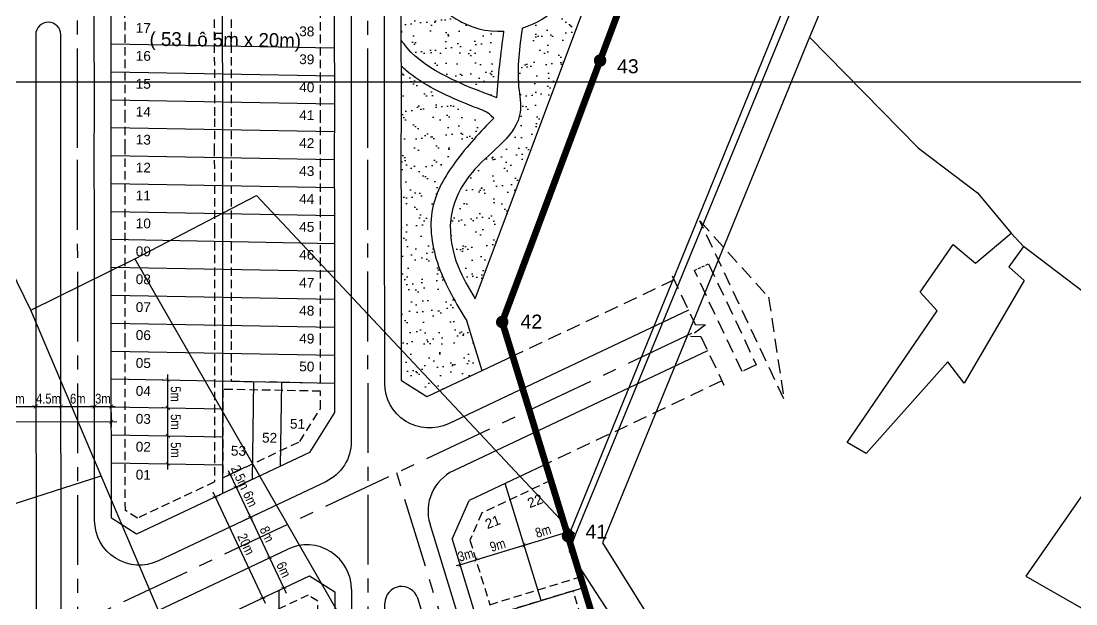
# Model space of a CAD drawing. Extents: x 597165 to 598689, y 1181586 to 1183364.
# Drawn here: x 598127.6 to 598316.6, y 1182460.9 to 1182565.2 of the extents above; entities that cross this region are included whole.
import ezdxf
from ezdxf.enums import TextEntityAlignment as Align

# ---------------------------------------------------------------- set-up
doc = ezdxf.new("R2010")
doc.units = 0
doc.header["$MEASUREMENT"] = 0
for name, pattern in [('CENTER', [2, 1.25, -0.25, 0.25, -0.25]), ('DASHED', [0.75, 0.5, -0.25]), ('LOGIOI', [4, 3, -1])]:
    doc.linetypes.add(name, pattern=pattern)
doc.layers.get('0').update_dxf_attribs({"linetype": 'CONTINUOUS'})
doc.layers.get('DEFPOINTS').update_dxf_attribs({"color": 8, "linetype": 'CONTINUOUS'})
for name, color, linetype in [('CGXD', 3, 'CONTINUOUS'), ('DIM-T', 7, 'CONTINUOUS'), ('DTEXT-TENLO', 4, 'CONTINUOUS'), ('GT-QLO50-L', 4, 'CONTINUOUS'), ('HA-CAY-XANH-KO', 3, 'CONTINUOUS'), ('MOCRANH', 7, 'CONTINUOUS'), ('NEN-HT', 8, 'CONTINUOUS'), ('NET-04', 4, 'CONTINUOUS'), ('NET-LE-CO', 3, 'CONTINUOUS'), ('NET-LENGOAI', 4, 'CONTINUOUS'), ('NET-LETRONG', 5, 'CONTINUOUS'), ('NET-PLO', 2, 'CONTINUOUS'), ('NET-TIM', 2, 'CENTER'), ('RANH_QUY_HOACH', 7, 'LOGIOI'), ('RANHGIAODAT', 150, 'LOGIOI'), ('TEXT-SOLO', 7, 'CONTINUOUS')]:
    doc.layers.add(name, color=color, linetype=linetype)
doc.styles.add('STYLE1', font='VHELVEI.TTF')
doc.styles.add('VHEL-C-R', font='VHELVCN.TTF')
doc.styles.add('VHELVEB', font='VHELVEB.TTF')
doc.styles.add('VTIMES-R', font='VAPTIMN.TTF')
doc.dimstyles.new('TL1000', dxfattribs={"dimscale": 0, "dimtxt": 2, "dimasz": 0.7, "dimexe": 1, "dimexo": 1, "dimgap": 0.5, "dimtad": 1, "dimdec": 1, "dimzin": 12, "dimtxsty": 'VHEL-C-R', "dimblk1": 'ARCHTICK', "dimblk2": 'ARCHTICK', "dimsah": 1, "dimcen": -0.09, "dimdle": 1, "dimclrd": 256, "dimclre": 256, "dimclrt": 256, "dimazin": 3, "dimtfac": 0.005, "dimtdec": 1, "dimtix": 1, "dimtmove": 0, "dimatfit": 3, "dimtolj": 1, "dimtzin": 0})
pattern_1 = [(37.26582263, (0, 0), (-0.11023521, 3.854130278), [0, -3.04, 0, -3.4, 0, -3.25]), (7.26582263, (0, 0), (3.562592942, 5.629778284), [0, -1.64, 0, -2.74, 0, -1.05]), (327.26582263, (-2.46, 0.01), (6.228277961, -0.014137947), [0, -1, 0, -3.6, 0, -4.7]), (317.26582263, (-2.46, 0.01), (6.019377384, 1.73076346), [0, -0.5, 0, -2.36, 0, -2.7])]

# ---------------------------------------------------------------- blocks, each defined once
blk = doc.blocks.new('_ARCHTICK')
at = {"color": 0, "linetype": 'BYBLOCK', "const_width": 0.15}
blk.add_lwpolyline([(-0.5, -0.5), (0.5, 0.5)], dxfattribs=at)
blk = doc.blocks.new('*D1507')
at = {"linetype": 'BYBLOCK'}
for p, q in [((598161.96, 1182480.92), (598171.36, 1182461.03)), ((598163.02, 1182480.31), (598163.29, 1182480.44)), ((598171.56, 1182462.23), (598171.83, 1182462.36))]:
    blk.add_line(p, q, dxfattribs=at)
at = {"layer": 'DEFPOINTS', "color": 0, "linetype": 'BYBLOCK'}
for p in [(598162.11, 1182479.89), (598170.66, 1182461.8), (598170.93, 1182461.93)]:
    blk.add_point(p, dxfattribs=at)
at = {"linetype": 'BYBLOCK', "xscale": 0.7, "yscale": 0.7, "zscale": 0.7}
for p, rotation in [((598162.39, 1182480.02), 115.2825172558526), ((598170.93, 1182461.93), 295.2825172558526)]:
    blk.add_blockref('_ARCHTICK', p, dxfattribs=dict(at, rotation=rotation))
at = {"linetype": 'BYBLOCK', "insert": (598167.92, 1182471.57), "char_height": 1.75, "attachment_point": 5, "rotation": 295.2825, "style": 'VHEL-C-R'}
blk.add_mtext('\\A1;20m', dxfattribs=at)
blk = doc.blocks.new('*D1468')
at = {"linetype": 'BYBLOCK'}
for p, q in [((598206.26, 1182467.87), (598209.13, 1182468.75)), ((598209.13, 1182468.75), (598209.8, 1182468.95)), ((598206.26, 1182467.87), (598205.59, 1182467.66))]:
    blk.add_line(p, q, dxfattribs=at)
at = {"layer": 'DEFPOINTS', "color": 0, "linetype": 'BYBLOCK'}
for p in [(598209.13, 1182468.75), (598209.13, 1182468.75), (598206.26, 1182467.87)]:
    blk.add_point(p, dxfattribs=at)
at = {"linetype": 'BYBLOCK', "xscale": 0.7, "yscale": 0.7, "zscale": 0.7}
for p, rotation in [((598206.26, 1182467.87), 17.07783960760117), ((598209.13, 1182468.75), 197.0778396076012)]:
    blk.add_blockref('_ARCHTICK', p, dxfattribs=dict(at, rotation=rotation))
at = {"linetype": 'BYBLOCK', "insert": (598207.28, 1182469.64), "char_height": 1.75, "attachment_point": 5, "rotation": 17.0778, "style": 'VHEL-C-R'}
blk.add_mtext('\\A1;3m', dxfattribs=at)
blk = doc.blocks.new('*D1467')
at = {"linetype": 'BYBLOCK'}
for p, q in [((598208.17, 1182468.46), (598218.69, 1182471.69)), ((598218.03, 1182470.44), (598218.03, 1182470.44))]:
    blk.add_line(p, q, dxfattribs=at)
at = {"layer": 'DEFPOINTS', "color": 0, "linetype": 'BYBLOCK'}
for p in [(598217.74, 1182471.4), (598217.74, 1182471.39), (598209.13, 1182468.75)]:
    blk.add_point(p, dxfattribs=at)
at = {"linetype": 'BYBLOCK', "xscale": 0.7, "yscale": 0.7, "zscale": 0.7}
for p, rotation in [((598217.74, 1182471.39), 17.07783960760114), ((598209.13, 1182468.75), 197.0778396076011)]:
    blk.add_blockref('_ARCHTICK', p, dxfattribs=dict(at, rotation=rotation))
at = {"linetype": 'BYBLOCK', "insert": (598213.02, 1182471.4), "char_height": 1.75, "attachment_point": 5, "rotation": 17.0778, "style": 'VHEL-C-R'}
blk.add_mtext('\\A1;9m', dxfattribs=at)
blk = doc.blocks.new('*D1466')
at = {"linetype": 'BYBLOCK'}
for p, q in [((598216.78, 1182471.1), (598226.34, 1182474.04)), ((598225.09, 1182474.69), (598225.09, 1182474.7)), ((598218.03, 1182470.44), (598218.03, 1182470.44))]:
    blk.add_line(p, q, dxfattribs=at)
at = {"layer": 'DEFPOINTS', "color": 0, "linetype": 'BYBLOCK'}
for p in [(598225.38, 1182473.74), (598225.38, 1182473.74), (598217.74, 1182471.4)]:
    blk.add_point(p, dxfattribs=at)
at = {"linetype": 'BYBLOCK', "xscale": 0.7, "yscale": 0.7, "zscale": 0.7}
for p, rotation in [((598225.38, 1182473.74), 17.07783960760114), ((598217.74, 1182471.39), 197.0778396076011)]:
    blk.add_blockref('_ARCHTICK', p, dxfattribs=dict(at, rotation=rotation))
at = {"linetype": 'BYBLOCK', "insert": (598221.15, 1182473.9), "char_height": 1.75, "attachment_point": 5, "rotation": 17.0778, "style": 'VHEL-C-R'}
blk.add_mtext('\\A1;8m', dxfattribs=at)
blk = doc.blocks.new('*D1340')
at = {"linetype": 'BYBLOCK'}
blk.add_line((598120.78, 1182496.21), (598131.28, 1182496.22), dxfattribs=at)
at = {"layer": 'DEFPOINTS', "color": 0, "linetype": 'BYBLOCK'}
for p in [(598121.78, 1182496.21), (598130.28, 1182496.22), (598130.28, 1182496.22)]:
    blk.add_point(p, dxfattribs=at)
at = {"linetype": 'BYBLOCK', "xscale": 0.7, "yscale": 0.7, "zscale": 0.7}
for p, rotation in [((598121.78, 1182496.21), 180.0555296957083), ((598130.28, 1182496.22), 0.05552969570832438)]:
    blk.add_blockref('_ARCHTICK', p, dxfattribs=dict(at, rotation=rotation))
at = {"linetype": 'BYBLOCK', "insert": (598126.03, 1182497.61), "char_height": 1.75, "attachment_point": 5, "rotation": 0.0555, "style": 'VHEL-C-R'}
blk.add_mtext('\\A1;8.5m', dxfattribs=at)
blk = doc.blocks.new('*D1339')
at = {"linetype": 'BYBLOCK'}
for p, q in [((598130.28, 1182496.22), (598129.58, 1182496.22)), ((598130.28, 1182496.22), (598134.78, 1182496.22)), ((598134.78, 1182496.22), (598135.48, 1182496.22))]:
    blk.add_line(p, q, dxfattribs=at)
at = {"layer": 'DEFPOINTS', "color": 0, "linetype": 'BYBLOCK'}
for p in [(598130.28, 1182496.22), (598134.78, 1182496.22), (598134.78, 1182496.22)]:
    blk.add_point(p, dxfattribs=at)
at = {"linetype": 'BYBLOCK', "xscale": 0.7, "yscale": 0.7, "zscale": 0.7}
for p, rotation in [((598130.28, 1182496.22), 0.05552969570829625), ((598134.78, 1182496.22), 180.0555296957083)]:
    blk.add_blockref('_ARCHTICK', p, dxfattribs=dict(at, rotation=rotation))
at = {"linetype": 'BYBLOCK', "insert": (598132.53, 1182497.61), "char_height": 1.75, "attachment_point": 5, "rotation": 0.0555, "style": 'VHEL-C-R'}
blk.add_mtext('\\A1;4.5m', dxfattribs=at)
blk = doc.blocks.new('*D1338')
at = {"linetype": 'BYBLOCK'}
blk.add_line((598133.78, 1182496.22), (598141.78, 1182496.23), dxfattribs=at)
at = {"layer": 'DEFPOINTS', "color": 0, "linetype": 'BYBLOCK'}
for p in [(598134.78, 1182496.22), (598140.78, 1182496.23), (598140.78, 1182496.23)]:
    blk.add_point(p, dxfattribs=at)
at = {"linetype": 'BYBLOCK', "xscale": 0.7, "yscale": 0.7, "zscale": 0.7}
for p, rotation in [((598134.78, 1182496.22), 180.0555296957083), ((598140.78, 1182496.23), 0.05552969570832438)]:
    blk.add_blockref('_ARCHTICK', p, dxfattribs=dict(at, rotation=rotation))
at = {"linetype": 'BYBLOCK', "insert": (598137.78, 1182497.62), "char_height": 1.75, "attachment_point": 5, "rotation": 0.0555, "style": 'VHEL-C-R'}
blk.add_mtext('\\A1;6m', dxfattribs=at)
blk = doc.blocks.new('*D1337')
at = {"linetype": 'BYBLOCK'}
for p, q in [((598140.78, 1182496.23), (598140.08, 1182496.23)), ((598140.78, 1182496.23), (598143.78, 1182496.23)), ((598143.78, 1182496.23), (598144.48, 1182496.23))]:
    blk.add_line(p, q, dxfattribs=at)
at = {"layer": 'DEFPOINTS', "color": 0, "linetype": 'BYBLOCK'}
for p in [(598140.78, 1182496.23), (598143.78, 1182496.23), (598143.78, 1182496.23)]:
    blk.add_point(p, dxfattribs=at)
at = {"linetype": 'BYBLOCK', "xscale": 0.7, "yscale": 0.7, "zscale": 0.7}
for p, rotation in [((598140.78, 1182496.23), 0.05552969570829625), ((598143.78, 1182496.23), 180.0555296957083)]:
    blk.add_blockref('_ARCHTICK', p, dxfattribs=dict(at, rotation=rotation))
at = {"linetype": 'BYBLOCK', "insert": (598142.28, 1182497.62), "char_height": 1.75, "attachment_point": 5, "rotation": 0.0555, "style": 'VHEL-C-R'}
blk.add_mtext('\\A1;3m', dxfattribs=at)
blk = doc.blocks.new('*D1335')
at = {"linetype": 'BYBLOCK'}
for p, q in [((598091.78, 1182495.18), (598091.78, 1182492.53)), ((598143.78, 1182495.15), (598143.78, 1182492.5)), ((598090.78, 1182493.53), (598144.78, 1182493.49))]:
    blk.add_line(p, q, dxfattribs=at)
at = {"layer": 'DEFPOINTS', "color": 0, "linetype": 'BYBLOCK'}
for p in [(598091.78, 1182496.18), (598143.78, 1182496.15), (598143.78, 1182493.5)]:
    blk.add_point(p, dxfattribs=at)
at = {"linetype": 'BYBLOCK', "xscale": 0.7, "yscale": 0.7, "zscale": 0.7}
for p, rotation in [((598091.78, 1182493.53), 179.9627573419773), ((598143.78, 1182493.5), 359.9627573419772)]:
    blk.add_blockref('_ARCHTICK', p, dxfattribs=dict(at, rotation=rotation))
at = {"linetype": 'BYBLOCK', "insert": (598117.78, 1182494.91), "char_height": 1.75, "attachment_point": 5, "rotation": 359.9628, "style": 'VHEL-C-R'}
blk.add_mtext('\\A1;52m', dxfattribs=at)
blk = doc.blocks.new('*D1257')
at = {"linetype": 'BYBLOCK'}
for p, q in [((598167.4, 1182482.38), (598165.24, 1182481.36)), ((598165.72, 1182482.69), (598169.14, 1182475.46)), ((598169.96, 1182476.96), (598167.8, 1182475.94))]:
    blk.add_line(p, q, dxfattribs=at)
at = {"layer": 'DEFPOINTS', "color": 0, "linetype": 'BYBLOCK'}
for p in [(598168.3, 1182482.81), (598168.71, 1182476.37), (598170.86, 1182477.38)]:
    blk.add_point(p, dxfattribs=at)
at = {"linetype": 'BYBLOCK', "xscale": 0.7, "yscale": 0.7, "zscale": 0.7}
for p, rotation in [((598166.15, 1182481.79), 115.2825172540306), ((598168.71, 1182476.37), 295.2825172540306)]:
    blk.add_blockref('_ARCHTICK', p, dxfattribs=dict(at, rotation=rotation))
at = {"linetype": 'BYBLOCK', "insert": (598168.69, 1182479.67), "char_height": 1.75, "attachment_point": 5, "rotation": 295.2825, "style": 'VHEL-C-R'}
blk.add_mtext('\\A1;6m', dxfattribs=at)
blk = doc.blocks.new('*D1256')
at = {"linetype": 'BYBLOCK'}
for p, q in [((598169.96, 1182476.96), (598167.8, 1182475.94)), ((598168.28, 1182477.27), (598172.55, 1182468.23))]:
    blk.add_line(p, q, dxfattribs=at)
at = {"layer": 'DEFPOINTS', "color": 0, "linetype": 'BYBLOCK'}
for p in [(598170.86, 1182477.38), (598172.13, 1182469.13), (598172.13, 1182469.13)]:
    blk.add_point(p, dxfattribs=at)
at = {"linetype": 'BYBLOCK', "xscale": 0.7, "yscale": 0.7, "zscale": 0.7}
for p, rotation in [((598168.71, 1182476.37), 115.2825172540306), ((598172.13, 1182469.13), 295.2825172540306)]:
    blk.add_blockref('_ARCHTICK', p, dxfattribs=dict(at, rotation=rotation))
at = {"linetype": 'BYBLOCK', "insert": (598171.68, 1182473.34), "char_height": 1.75, "attachment_point": 5, "rotation": 295.2825, "style": 'VHEL-C-R'}
blk.add_mtext('\\A1;8m', dxfattribs=at)
blk = doc.blocks.new('*D1255')
at = {"linetype": 'BYBLOCK'}
blk.add_line((598171.7, 1182470.04), (598175.12, 1182462.8), dxfattribs=at)
at = {"layer": 'DEFPOINTS', "color": 0, "linetype": 'BYBLOCK'}
for p in [(598172.13, 1182469.13), (598174.69, 1182463.71), (598174.69, 1182463.71)]:
    blk.add_point(p, dxfattribs=at)
at = {"linetype": 'BYBLOCK', "xscale": 0.7, "yscale": 0.7, "zscale": 0.7}
for p, rotation in [((598172.13, 1182469.13), 115.2825172540306), ((598174.69, 1182463.71), 295.2825172540306)]:
    blk.add_blockref('_ARCHTICK', p, dxfattribs=dict(at, rotation=rotation))
at = {"linetype": 'BYBLOCK', "insert": (598174.67, 1182467.01), "char_height": 1.75, "attachment_point": 5, "rotation": 295.2825, "style": 'VHEL-C-R'}
blk.add_mtext('\\A1;6m', dxfattribs=at)
blk = doc.blocks.new('*D1190')
at = {"linetype": 'BYBLOCK'}
blk.add_line((598153.93, 1182484.92), (598153.93, 1182491.96), dxfattribs=at)
at = {"layer": 'DEFPOINTS', "color": 0, "linetype": 'BYBLOCK'}
for p in [(598153.93, 1182490.96), (598153.93, 1182490.96), (598153.93, 1182485.92)]:
    blk.add_point(p, dxfattribs=at)
at = {"linetype": 'BYBLOCK', "xscale": 0.7, "yscale": 0.7, "zscale": 0.7}
for p, rotation in [((598153.93, 1182490.96), 90.05370803980574), ((598153.93, 1182485.92), 270.0537080398057)]:
    blk.add_blockref('_ARCHTICK', p, dxfattribs=dict(at, rotation=rotation))
at = {"linetype": 'BYBLOCK', "insert": (598155.32, 1182488.44), "char_height": 1.75, "attachment_point": 5, "rotation": 270.0537, "style": 'VHEL-C-R'}
blk.add_mtext('\\A1;5m', dxfattribs=at)
blk = doc.blocks.new('*D1189')
at = {"linetype": 'BYBLOCK'}
for p, q in [((598153.93, 1182489.96), (598153.92, 1182496.96)), ((598153.02, 1182495.96), (598152.92, 1182495.96))]:
    blk.add_line(p, q, dxfattribs=at)
at = {"layer": 'DEFPOINTS', "color": 0, "linetype": 'BYBLOCK'}
for p in [(598153.92, 1182495.96), (598154.02, 1182495.96), (598153.93, 1182490.96)]:
    blk.add_point(p, dxfattribs=at)
at = {"linetype": 'BYBLOCK', "xscale": 0.7, "yscale": 0.7, "zscale": 0.7}
for p, rotation in [((598153.92, 1182495.96), 90.05370803980574), ((598153.93, 1182490.96), 270.0537080398057)]:
    blk.add_blockref('_ARCHTICK', p, dxfattribs=dict(at, rotation=rotation))
at = {"linetype": 'BYBLOCK', "insert": (598155.32, 1182493.46), "char_height": 1.75, "attachment_point": 5, "rotation": 270.0537, "style": 'VHEL-C-R'}
blk.add_mtext('\\A1;5m', dxfattribs=at)
blk = doc.blocks.new('*D1188')
at = {"linetype": 'BYBLOCK'}
for p, q in [((598153.11, 1182500.96), (598152.92, 1182500.96)), ((598153.92, 1182494.92), (598153.92, 1182501.96))]:
    blk.add_line(p, q, dxfattribs=at)
at = {"layer": 'DEFPOINTS', "color": 0, "linetype": 'BYBLOCK'}
for p in [(598153.92, 1182500.96), (598154.11, 1182500.96), (598153.92, 1182495.92)]:
    blk.add_point(p, dxfattribs=at)
at = {"linetype": 'BYBLOCK', "xscale": 0.7, "yscale": 0.7, "zscale": 0.7}
for p, rotation in [((598153.92, 1182500.96), 90.05370803980574), ((598153.92, 1182495.92), 270.0537080398057)]:
    blk.add_blockref('_ARCHTICK', p, dxfattribs=dict(at, rotation=rotation))
at = {"linetype": 'BYBLOCK', "insert": (598155.31, 1182498.44), "char_height": 1.75, "attachment_point": 5, "rotation": 270.0537, "style": 'VHEL-C-R'}
blk.add_mtext('\\A1;5m', dxfattribs=at)
blk = doc.blocks.new('*D1111')
at = {"linetype": 'BYBLOCK'}
for p, q in [((598167.79, 1182485.33), (598164.17, 1182483.62)), ((598165.08, 1182484.05), (598164.78, 1182484.68)), ((598165.08, 1182484.05), (598166.15, 1182481.79)), ((598168.86, 1182483.07), (598165.24, 1182481.36)), ((598166.15, 1182481.79), (598166.45, 1182481.16))]:
    blk.add_line(p, q, dxfattribs=at)
at = {"layer": 'DEFPOINTS', "color": 0, "linetype": 'BYBLOCK'}
for p in [(598168.7, 1182485.76), (598169.76, 1182483.5), (598166.15, 1182481.79)]:
    blk.add_point(p, dxfattribs=at)
at = {"linetype": 'BYBLOCK', "xscale": 0.7, "yscale": 0.7, "zscale": 0.7}
for p, rotation in [((598165.08, 1182484.05), 295.2825172538964), ((598166.15, 1182481.79), 115.2825172538964)]:
    blk.add_blockref('_ARCHTICK', p, dxfattribs=dict(at, rotation=rotation))
at = {"linetype": 'BYBLOCK', "insert": (598166.87, 1182483.52), "char_height": 1.75, "attachment_point": 5, "rotation": 295.2825, "style": 'VHEL-C-R'}
blk.add_mtext('\\A1;2.5m', dxfattribs=at)

msp = doc.modelspace()

# ---------------------------------------------------------------- hatches: boundary and pattern name
at = {"layer": 'HA-CAY-XANH-KO'}
h = msp.add_hatch(dxfattribs=at)
h.set_pattern_fill('AR-SAND', color=256, scale=2, angle=359.765823, style=0)
h.set_pattern_definition(pattern_1)
h.paths.add_polyline_path([(598195.7442, 1182561.8284), (598197.8301, 1182559.3448), (598201.6407, 1182556.4912), (598205.4864, 1182554.4862), (598208.6142, 1182553.1455), (598212.0192, 1182551.8182), (598212.8669, 1182551.496), (598213.1414, 1182554.9957), (598213.584, 1182559.0344), (598213.9479, 1182561.9373), (598214.1396, 1182563.4189), (598213.2044, 1182563.3949), (598211.318, 1182563.5289), (598209.3675, 1182563.9315), (598205.9617, 1182565.3635), (598204.2729, 1182566.5043), (598202.807, 1182567.8186), (598201.7259, 1182569.0602), (598200.9097, 1182570.224), (598199.664, 1182572.6832), (598198.8566, 1182575.5803), (598198.6594, 1182578.6214), (598199.126, 1182581.7556), (598200.3494, 1182584.8961), (598202.5711, 1182588.0213), (598205.2257, 1182590.2688), (598208.1153, 1182591.7459), (598211.2891, 1182592.5547), (598213.2972, 1182592.693), (598216.6182, 1182592.3116), (598219.1304, 1182591.4815), (598220.306, 1182590.9075), (598221.043, 1182593.8808), (598222.0554, 1182596.9649), (598223.6045, 1182599.877), (598225.4855, 1182602.0546), (598227.6955, 1182603.9125), (598200.831, 1182613.9725), (598196.0576, 1182610.7267)])
h = msp.add_hatch(dxfattribs=at)
h.set_pattern_fill('AR-SAND', color=256, scale=2, angle=359.765823, style=0)
h.set_pattern_definition(pattern_1)
edge = h.paths.add_edge_path()
edge.add_line((598240.3145, 1182599.1871), (598231.821, 1182602.3676))
edge.add_spline(control_points=[(598231.821, 1182602.3676), (598229.7775, 1182600.99), (598224.991, 1182597.7832), (598223.8347, 1182592.0857), (598223.1795, 1182588.8576)], knot_values=[0, 0, 0, 0, 7.20642692, 16.62652207, 16.62652207, 16.62652207, 16.62652207], degree=3, periodic=0)
edge.add_arc((598213.2972, 1182578.0438), 14.6492, -73.67185, 47.576944, ccw=False)
edge.add_spline(control_points=[(598217.4156, 1182563.9855), (598216.9276, 1182560.5253), (598216.2259, 1182555.5512), (598218.0811, 1182545.7864), (598208.5849, 1182540.067), (598203.6382, 1182530.3564), (598205.2926, 1182521.6818), (598207.8541, 1182517.3752), (598208.9736, 1182515.493)], knot_values=[0, 0, 0, 0, 10.53503434, 15.14452929, 28.1516158, 38.15153351, 46.61941557, 53.19390608, 53.19390608, 53.19390608, 53.19390608], degree=3, periodic=0)
edge.add_line((598208.9736, 1182515.493), (598240.3145, 1182599.1871))
h = msp.add_hatch(dxfattribs=at)
h.set_pattern_fill('AR-SAND', color=256, scale=2, angle=359.765823, style=0)
h.set_pattern_definition(pattern_1)
edge = h.paths.add_edge_path()
edge.add_line((598195.7727, 1182507.8822), (598195.7795, 1182500.7893))
edge.add_line((598195.7795, 1182500.7893), (598200.3054, 1182497.9247))
edge.add_line((598200.3054, 1182497.9247), (598210.2326, 1182502.6135))
edge.add_line((598210.2326, 1182502.6135), (598207.4904, 1182511.5321))
edge.add_spline(control_points=[(598207.4904, 1182511.5321), (598205.5844, 1182514.6792), (598201.8866, 1182520.7846), (598200.1357, 1182531.5523), (598205.3957, 1182540.6095), (598209.9083, 1182545.3506), (598212.3052, 1182547.8689)], knot_values=[0, 0, 0, 0, 11.04494953, 21.42797667, 30.6746711, 41.15036285, 41.15036285, 41.15036285, 41.15036285], degree=3, periodic=0)
edge.add_spline(control_points=[(598212.3052, 1182547.8689), (598211.2359, 1182548.9064), (598210.6672, 1182549.1224), (598208.9579, 1182549.7781), (598207.814, 1182550.2254), (598204.7233, 1182551.5069), (598202.7969, 1182552.3844), (598199.4542, 1182554.263), (598198.0045, 1182555.2207), (598196.3638, 1182556.6125), (598196.0514, 1182556.8936), (598195.7479, 1182557.1851)], knot_values=[0, 0, 0, 0, 1.6670635, 1.6670635, 5.00119051, 5.00119051, 10.75884403, 10.75884403, 15.56934227, 15.56934227, 16.73530931, 16.73530931, 16.73530931, 16.73530931], degree=3, periodic=0)
edge.add_line((598195.7479, 1182557.1851), (598195.7555, 1182547.7917))
edge.add_line((598195.7555, 1182547.7917), (598195.7442, 1182542.5253))
edge.add_line((598195.7442, 1182542.5253), (598195.7574, 1182527.9036))
edge.add_line((598195.7574, 1182527.9036), (598195.7727, 1182507.8822))

# ---------------------------------------------------------------- linework, layer by layer
at = {"layer": 'CGXD', "linetype": 'DASHED', "ltscale": 3}
for points in [[(598162.6539, 1182616.3231), (598162.4878, 1182607.1943), (598162.3057, 1182587.5628), (598162.2393, 1182567.7873), (598162.2555, 1182547.8141), (598162.2442, 1182542.5462), (598162.2574, 1182527.878), (598162.2727, 1182507.8497), (598162.297, 1182482.7372), (598148.5046, 1182476.2227), (598146.302, 1182477.6168), (598146.2727, 1182507.8339), (598146.2574, 1182527.8658), (598146.2441, 1182542.5562), (598146.2555, 1182547.8249), (598146.2393, 1182567.8077), (598146.306, 1182587.6638), (598146.4891, 1182607.4141), (598146.5922, 1182613.0793), (598150.1915, 1182616.5499), (598162.6539, 1182616.3231)], [(598181.3054, 1182587.4428), (598181.4862, 1182606.9334), (598181.5864, 1182612.4425), (598178.1158, 1182616.0418), (598165.6534, 1182616.2686), (598165.4875, 1182607.1531), (598165.3057, 1182587.5439), (598165.2393, 1182567.7835), (598165.2555, 1182547.8121), (598165.2442, 1182542.5443), (598165.2574, 1182527.8803), (598165.2727, 1182507.8526), (598165.2796, 1182500.7562), (598181.2798, 1182500.4651), (598181.2727, 1182507.8686), (598181.2574, 1182527.8922), (598181.2442, 1182542.5343), (598181.2555, 1182547.8014), (598181.2394, 1182567.7631)], [(598181.2843, 1182495.8475), (598181.2813, 1182498.9648), (598163.781, 1182499.2833), (598163.7963, 1182483.4454), (598177.5446, 1182489.939)], [(598222.5429, 1182482.9915), (598210.1892, 1182477.1565), (598208.04, 1182472.2882), (598211.5899, 1182460.733), (598227.8403, 1182465.7254)], [(598180.8173, 1182461.3629), (598179.0797, 1182462.4628), (598163.8228, 1182455.2565), (598163.8353, 1182441.3783), (598180.8353, 1182441.3942), (598180.8294, 1182447.9008)], [(598226.5159, 1182463.2262), (598212.1773, 1182458.8212), (598258.5772, 1182307.7879), (598261.0764, 1182306.4635), (598273.5032, 1182310.2812)]]:
    msp.add_lwpolyline(points, close=True, dxfattribs=at)
at = {"layer": 'GT-QLO50-L'}
msp.add_line((598132.4916, 1182565.0155), (598132.4916, 1182565.0155), dxfattribs=at)
msp.add_lwpolyline([(598134.8294, 1182447.8593), (598134.8114, 1182467.8593), (598134.7727, 1182507.8231), (598134.7574, 1182527.857), (598134.7441, 1182542.5634), (598134.7555, 1182547.8326), (598134.7434, 1182562.7674, 0.41421356), (598132.4916, 1182565.0155, 0.41421356), (598130.2434, 1182562.7637), (598130.2555, 1182547.8356), (598130.2441, 1182542.5662), (598130.2574, 1182527.8535), (598130.2727, 1182507.8187), (598130.3114, 1182467.8553), (598130.3294, 1182447.8553)], format="xyb", dxfattribs=at)
at = {"layer": 'MOCRANH'}
msp.add_lwpolyline([(598297.3967, 1182239.54), (598213.8261, 1182511.342), (598335.1729, 1182835.3919), (598344.6661, 1182860.743), (597547.8605, 1183222.9796), (597536.9709, 1183198.2708), (597494.1637, 1183101.1393), (597439.7212, 1182974.4588), (597407.6696, 1182885.2338), (597394.7271, 1182848.3776), (597374.3757, 1182758.7003), (597340.8217, 1182551.4599), (597340.2111, 1182461.6352), (597341.3721, 1182437.3595)], dxfattribs=at)
msp.add_lwpolyline([(598297.3967, 1182239.54), (598213.8261, 1182511.342), (598335.1729, 1182835.3919), (598344.6661, 1182860.743), (597547.8605, 1183222.9796), (597536.9709, 1183198.2708), (597494.1637, 1183101.1393), (597439.7212, 1182974.4588), (597407.6696, 1182885.2338), (597394.7271, 1182848.3776), (597374.3757, 1182758.7003), (597340.8217, 1182551.4599), (597340.2111, 1182461.6352), (597341.3721, 1182437.3595)], dxfattribs=at)
at = {"layer": 'MOCRANH', "const_width": 1.1169}
for points in [[(598230.802, 1182558.1666, 1), (598231.9189, 1182558.1666, 1)], [(598213.2676, 1182511.342, 1), (598214.3845, 1182511.342, 1)], [(598225.0512, 1182473.0174, 1), (598226.1681, 1182473.0174, 1)]]:
    msp.add_lwpolyline(points, format="xyb", close=True, dxfattribs=at)
at = {"layer": 'NEN-HT', "linetype": 'CONTINUOUS'}
for p, q in [((598298.04, 1182631.86), (598268.9, 1182562.35)), ((598226.14, 1182474.04), (598264.16, 1182567.22)), ((598265.18, 1182566.15), (598226.94, 1182473.36)), ((598268.9, 1182562.35), (598231.79, 1182471.78)), ((598268.9, 1182562.35), (598288.3, 1182542.62)), ((598129.35, 1182513.44), (598108.82, 1182555.57)), ((598288.3, 1182542.62), (598288.63, 1182542.27)), ((598288.63, 1182542.27), (598298.99, 1182534.46)), ((598298.99, 1182534.46), (598305.01, 1182527.28)), ((598147.98, 1182522.66), (598169.82, 1182534)), ((598169.82, 1182534), (598226.14, 1182474.04)), ((598298.62, 1182521.86), (598305.01, 1182527.28)), ((598307.22, 1182524.84), (598305.01, 1182527.28)), ((598288.71, 1182516.68), (598294.61, 1182525.22)), ((598294.61, 1182525.22), (598298.62, 1182521.86)), ((598307.22, 1182524.84), (598304.61, 1182521.22)), ((598331, 1182506.75), (598307.22, 1182524.84)), ((598129.35, 1182513.44), (598147.98, 1182522.66)), ((598147.98, 1182522.66), (598225.39, 1182388.04)), ((598304.61, 1182521.22), (598307.34, 1182518.76)), ((598307.34, 1182518.76), (598296.57, 1182500.38)), ((598291.74, 1182513.36), (598288.71, 1182516.68)), ((598141.97, 1182483.82), (598129.35, 1182513.44)), ((598275.65, 1182489.79), (598291.74, 1182513.36)), ((598293.67, 1182504.24), (598279.01, 1182487.78)), ((598296.57, 1182500.38), (598293.67, 1182504.24)), ((598330.4, 1182498.54), (598307.62, 1182465.82)), ((598279.01, 1182487.78), (598275.65, 1182489.79)), ((598088.29, 1182466.59), (598141.97, 1182483.82)), ((598162.77, 1182435), (598141.97, 1182483.82)), ((598226.14, 1182474.04), (598226.94, 1182473.36)), ((598226.94, 1182473.36), (598225.85, 1182470.26)), ((598225.85, 1182470.26), (598268.47, 1182404.88)), ((598231.79, 1182471.78), (598272.6, 1182406.61)), ((598307.62, 1182465.82), (598337.67, 1182448.65))]:
    msp.add_line(p, q, dxfattribs=at)
at = {"layer": 'NET-04'}
msp.add_line((597253.7231, 1182554.3668), (598599.5681, 1182554.3668), dxfattribs=at)
at = {"layer": 'NET-LE-CO'}
for points in [[(598208.9736, 1182515.493), (598240.3145, 1182599.1871)], [(598210.2326, 1182502.6135), (598207.4904, 1182511.5321)]]:
    msp.add_lwpolyline(points, dxfattribs=at)
for start, end in [(61.415946, 273.296744), (286.32815, 47.576944)]:
    msp.add_arc((598213.2972, 1182578.0438), 14.6492, start, end, dxfattribs=at)
for points in [[(598217.4156, 1182563.9855), (598216.7739, 1182553.47), (598217.0335, 1182548.8678), (598208.9237, 1182538.6984), (598204.6062, 1182529.6786), (598205.9145, 1182521.3124), (598208.9736, 1182515.493)], [(598212.3052, 1182547.8689), (598205.4154, 1182539.9777), (598201.3439, 1182531.6756), (598202.4298, 1182521.3495), (598207.4904, 1182511.5321)]]:
    msp.add_spline(points, degree=3, dxfattribs=at)
msp.add_open_spline([(598212.8669, 1182551.496), (598213.0929, 1182555.3496), (598213.6163, 1182559.3843), (598214.1396, 1182563.4189)], degree=3, dxfattribs=at)
for points, knots in [([(598212.8669, 1182551.496), (598206.6175, 1182553.87), (598199.7209, 1182556.4899), (598196.0607, 1182561.3536), (598195.7442, 1182561.8284)], [0, 0, 0, 0, 18.41915473, 20.32710319, 20.32710319, 20.32710319, 20.32710319]), ([(598212.3052, 1182547.8689), (598211.2359, 1182548.9064), (598210.6672, 1182549.1224), (598208.9579, 1182549.7781), (598207.814, 1182550.2254), (598204.7233, 1182551.5069), (598202.7969, 1182552.3844), (598199.4542, 1182554.263), (598198.0045, 1182555.2207), (598196.3638, 1182556.6125), (598196.0514, 1182556.8936), (598195.7479, 1182557.1851)], [0, 0, 0, 0, 1.6670635, 1.6670635, 5.00119051, 5.00119051, 10.75884403, 10.75884403, 15.56934227, 15.56934227, 16.73530931, 16.73530931, 16.73530931, 16.73530931])]:
    msp.add_open_spline(points, degree=3, knots=knots, dxfattribs=at)
at = {"layer": 'NET-LENGOAI', "ltscale": 20}
for p, q in [((598247.2102, 1182513.4434), (598216.8955, 1182499.125)), ((598250.6269, 1182506.2097), (598219.2692, 1182491.3987)), ((598219.2692, 1182491.3987), (598205.12, 1182484.7156)), ((598252.5481, 1182306.9818), (598200.8894, 1182475.1326)), ((598145.4115, 1182456.5139), (598175.3988, 1182470.6776)), ((598186.8154, 1182463.4511), (598186.8294, 1182447.9062)), ((598192.9015, 1182367.9116), (598192.8176, 1182460.992)), ((598240.9486, 1182324.3075), (598198.6854, 1182461.8757))]:
    msp.add_line(p, q, dxfattribs=at)
for points in [[(598152.2204, 1182468.5773, -0.54990801), (598140.8037, 1182475.8033), (598140.7727, 1182507.8289), (598140.7574, 1182527.8616), (598140.7441, 1182542.5596), (598140.7555, 1182547.8286), (598140.7393, 1182567.8147), (598140.806, 1182587.6986), (598140.9896, 1182607.4896), (598141.112, 1182614.2147, -0.41421356), (598149.2562, 1182622.0679), (598179.2512, 1182621.522, -0.41421356), (598187.1044, 1182613.3778), (598186.9857, 1182606.8578), (598186.8053, 1182587.4081), (598186.7394, 1182567.7561), (598186.7555, 1182547.7977), (598186.7442, 1182542.5309), (598186.7574, 1182527.8967), (598186.7727, 1182507.8735), (598186.79, 1182489.982, -0.29039916), (598182.2067, 1182482.7406), (598152.2204, 1182468.5773)], [(598216.8955, 1182499.125), (598204.1966, 1182493.127, -0.54990801), (598192.78, 1182500.3529), (598192.7727, 1182507.8793), (598192.7574, 1182527.9013), (598192.7442, 1182542.5271), (598192.7555, 1182547.7937), (598192.7394, 1182567.7484), (598192.8052, 1182587.3702), (598192.9852, 1182606.7754), (598193.0204, 1182608.7085, -0.51772482), (598203.8246, 1182616.0549), (598236.6841, 1182603.75)]]:
    msp.add_lwpolyline(points, format="xyb", dxfattribs=at)
for centre, radius, start, end in [((598208.5366, 1182477.4819), 8, 115.282517, 197.07784), ((598178.8154, 1182463.4439), 8, 0.051611, 115.282517), ((598195.8176, 1182460.9947), 3, 17.07784, 180.051611)]:
    msp.add_arc(centre, radius, start, end, dxfattribs=at)
at = {"layer": 'NET-LETRONG', "linetype": 'DASHED', "ltscale": 5}
for p, q in [((598249.2495, 1182529.4431), (598261.5648, 1182515.7709)), ((598264.3017, 1182497.5747), (598249.2495, 1182529.4431)), ((598250.8022, 1182521.7755), (598259.3438, 1182503.6913)), ((598244.3061, 1182519.592), (598248.4172, 1182510.8879)), ((598256.8062, 1182502.4927), (598248.2646, 1182520.577)), ((598244.6477, 1182518.8686), (598215.7138, 1182505.2024)), ((598261.5648, 1182515.7709), (598264.3017, 1182497.5747)), ((598250.2581, 1182510.8468), (598247.579, 1182508.8062)), ((598248.4172, 1182510.8879), (598250.2581, 1182510.8468)), ((598247.579, 1182508.8062), (598249.4198, 1182508.7652)), ((598249.4198, 1182508.7652), (598253.531, 1182500.061)), ((598259.3438, 1182503.6913), (598256.8062, 1182502.4927)), ((598253.1894, 1182500.7844), (598221.0494, 1182485.6039))]:
    msp.add_line(p, q, dxfattribs=at)
at = {"layer": 'NET-LETRONG', "linetype": 'DASHED'}
msp.add_line((598248.2646, 1182520.577), (598250.8022, 1182521.7755), dxfattribs=at)
at = {"layer": 'NET-LETRONG'}
for p, q in [((598221.0494, 1182485.6039), (598207.8965, 1182479.3914)), ((598204.8438, 1182472.4765), (598207.8965, 1182479.3914)), ((598204.8438, 1182472.4765), (598254.8285, 1182309.7746))]:
    msp.add_line(p, q, dxfattribs=at)
at = {"layer": 'NET-LETRONG', "ltscale": 20}
msp.add_lwpolyline([(598143.7727, 1182507.8318), (598143.7574, 1182527.8638), (598143.7441, 1182542.5577), (598143.7555, 1182547.8265), (598143.7393, 1182567.8108), (598143.806, 1182587.6796), (598143.9893, 1182607.4484), (598144.1115, 1182614.1601), (598149.2016, 1182619.0683), (598179.1966, 1182618.5225), (598184.1048, 1182613.4324), (598183.986, 1182606.899), (598183.8054, 1182587.427), (598183.7394, 1182567.7599), (598183.7555, 1182547.7997), (598183.7442, 1182542.5328), (598183.7574, 1182527.8944), (598183.7727, 1182507.8705), (598183.785, 1182495.124), (598179.2688, 1182487.9886), (598148.3292, 1182473.375), (598143.8033, 1182476.2396)], close=True, dxfattribs=at)
msp.add_lwpolyline([(598215.7138, 1182505.2024), (598200.3054, 1182497.9247), (598195.7795, 1182500.7893), (598195.7727, 1182507.8822), (598195.7574, 1182527.9036), (598195.7442, 1182542.5253), (598195.7555, 1182547.7917), (598195.7394, 1182567.7446), (598195.8052, 1182587.3512), (598195.985, 1182606.7342), (598196.0576, 1182610.7267), (598200.831, 1182613.9725), (598245.9335, 1182597.083)], dxfattribs=at)
at = {"layer": 'NET-LETRONG'}
msp.add_lwpolyline([(598148.3494, 1182451.2659), (598179.2902, 1182465.88), (598183.8158, 1182463.0154), (598183.8294, 1182447.9035)], dxfattribs=at)
at = {"layer": 'NET-PLO'}
for p, q in [((598143.7447, 1182561.158), (598183.7453, 1182560.4302)), ((598143.7487, 1182556.1571), (598183.7493, 1182555.4293)), ((598143.7528, 1182551.1562), (598183.7534, 1182550.4284)), ((598143.7519, 1182546.1554), (598183.7504, 1182545.4276)), ((598143.7454, 1182541.1547), (598183.7461, 1182540.4268)), ((598143.7499, 1182536.1538), (598183.7506, 1182535.4259)), ((598143.7544, 1182531.1529), (598183.7551, 1182530.425)), ((598143.7587, 1182526.152), (598183.7593, 1182525.4241)), ((598143.7625, 1182521.1511), (598183.7631, 1182520.4232)), ((598143.7663, 1182516.1502), (598183.7669, 1182515.4223)), ((598143.7702, 1182511.1493), (598183.7707, 1182510.4214)), ((598143.7743, 1182506.1484), (598183.775, 1182505.4205)), ((598143.7792, 1182501.1475), (598183.7799, 1182500.4196)), ((598169.0761, 1182483.1743), (598169.327, 1182500.6826)), ((598174.1107, 1182485.5522), (598174.3262, 1182500.5916)), ((598143.784, 1182496.1466), (598163.7844, 1182495.7826)), ((598143.7889, 1182491.1457), (598163.7892, 1182490.7817)), ((598143.7937, 1182486.1447), (598163.7941, 1182485.7808)), ((598173.8156, 1182463.2942), (598173.8371, 1182439.3877)), ((598209.3095, 1182457.9402), (598228.4277, 1182463.8136))]:
    msp.add_line(p, q, dxfattribs=at)
for points in [[(598163.799, 1182480.6818), (598163.7727, 1182507.8512), (598163.7574, 1182527.8791), (598163.7442, 1182542.5453), (598163.7555, 1182547.8131), (598163.7393, 1182567.7854), (598163.8057, 1182587.5533), (598163.9877, 1182607.1737), (598164.1991, 1182618.7954)], [(598220.7913, 1182461.4676), (598214.3439, 1182482.4367)]]:
    msp.add_lwpolyline(points, dxfattribs=at)
at = {"layer": 'NET-TIM', "ltscale": 10}
for p, q in [((598247.7151, 1182509.2581), (598137.8209, 1182457.3524)), ((598252.9214, 1182295.5514), (598194.9269, 1182484.3249))]:
    msp.add_line(p, q, dxfattribs=at)
for points in [[(598137.8294, 1182447.862), (598137.8114, 1182467.862), (598137.7727, 1182507.826), (598137.7574, 1182527.8593), (598137.7441, 1182542.5615), (598137.7555, 1182547.8306), (598137.7393, 1182567.8185), (598137.8061, 1182587.7175), (598137.9898, 1182607.5308), (598138.351, 1182627.38), (598138.7556, 1182641.9475), (598138.9305, 1182647.0629), (598139.7752, 1182666.8746), (598140.0638, 1182672.5058), (598140.8734, 1182686.5334), (598142.1994, 1182706.2321), (598150.4993, 1182805.6326)], [(598189.8294, 1182447.9089), (598189.8114, 1182467.9089), (598189.7727, 1182507.8764), (598189.7574, 1182527.899), (598189.7442, 1182542.529), (598189.7555, 1182547.7957), (598189.7394, 1182567.7522), (598189.8053, 1182587.3891), (598189.9855, 1182606.8166), (598190.3379, 1182626.1852), (598190.7309, 1182640.3371), (598190.8927, 1182645.0666), (598191.7185, 1182664.4362), (598191.9871, 1182669.677), (598192.7727, 1182683.2891), (598194.0539, 1182702.3222), (598196.9622, 1182737.1521)]]:
    msp.add_lwpolyline(points, dxfattribs=at)
at = {"layer": 'RANH_QUY_HOACH', "color": 1, "linetype": 'DASHED', "ltscale": 20, "const_width": 1.2, "flags": 128}
msp.add_lwpolyline([(598213.8261, 1182511.342), (598335.1729, 1182835.3919), (598344.6661, 1182860.743), (597547.8605, 1183222.9796), (597536.9709, 1183198.2708), (597494.1637, 1183101.1393), (597439.7212, 1182974.4588), (597407.6696, 1182885.2338), (597394.7271, 1182848.3776), (597374.3757, 1182758.7003), (597340.8217, 1182551.4599), (597340.2111, 1182461.6352), (597341.3721, 1182437.3595), (597345.3594, 1182366.2568), (597347.4489, 1182325.7368), (597346.6708, 1182267.2097), (597396.7196, 1181936.6184), (597442.3642, 1181957.8696), (597465.633, 1181971.3486), (597501.0995, 1181986.0417), (597656.5869, 1182038.5657), (597738.2962, 1182063.5406), (597807.4868, 1182085.32), (597867.7896, 1182104.3029), (597882.6286, 1182108.9741), (597915.464, 1182119.3104), (597990.1043, 1182142.8066), (598023.5178, 1182153.3249), (598090.3046, 1182174.3489), (598179.3376, 1182202.3758), (598297.3967, 1182239.54)], close=True, dxfattribs=at)
at = {"layer": 'RANH_QUY_HOACH', "color": 1, "linetype": 'CONTINUOUS', "ltscale": 20, "flags": 128}
msp.add_lwpolyline([(598297.3967, 1182239.54), (598213.8261, 1182511.342), (598335.1729, 1182835.3919), (598344.6661, 1182860.743), (597547.8605, 1183222.9796), (597536.9709, 1183198.2708), (597494.1637, 1183101.1393), (597439.7212, 1182974.4588), (597407.6696, 1182885.2338), (597394.7271, 1182848.3776), (597374.3757, 1182758.7003), (597340.8217, 1182551.4599), (597340.2111, 1182461.6352), (597341.3721, 1182437.3595)], dxfattribs=at)
at = {"layer": 'RANHGIAODAT', "color": 160, "linetype": 'CONTINUOUS', "ltscale": 2.5}
msp.add_lwpolyline([(598293.6241, 1182251.8099), (598213.8261, 1182511.342), (598335.1729, 1182835.3919), (598335.1729, 1182835.3919), (598335.1729, 1182835.3919), (598335.1729, 1182835.3919), (597536.9709, 1183198.2708), (597536.9709, 1183198.2708), (597536.9709, 1183198.2708), (597536.9709, 1183198.2708), (597536.9709, 1183198.2708), (597536.9709, 1183198.2708), (597536.9709, 1183198.2708), (597536.9709, 1183198.2708), (597536.9709, 1183198.2708), (597494.1637, 1183101.1393), (597439.7212, 1182974.4588), (597407.6696, 1182885.2338), (597394.7271, 1182848.3776), (597374.3757, 1182758.7003), (597340.8217, 1182551.4599), (597340.2111, 1182461.6352), (597341.3721, 1182437.3595)], dxfattribs=at)

# ---------------------------------------------------------------- texts
at = {"layer": 'DTEXT-TENLO', "style": 'VTIMES-R'}
msp.add_text('( 53 Loâ 5m x 20m)', height=2.5, rotation=359.41814, dxfattribs=at).set_placement((598164.1981, 1182560.655), align=Align.CENTER)
at = {"layer": 'MOCRANH', "color": 1, "style": 'VHELVEB'}
for tag, p in [('43', (598234.3936, 1182555.8942)), ('42', (598217.0974, 1182510.1653)), ('41', (598228.7445, 1182472.5577))]:
    msp.add_attdef(tag, p, 'Truï beton', height=2.5, dxfattribs=at)
at = {"layer": 'TEXT-SOLO', "color": 3, "style": 'STYLE1'}
for s, rotation, p in [('17', 358.957508, (598149.5061, 1182563.1259)), ('38', 358.957508, (598178.7975, 1182562.5098)), ('16', 358.957508, (598149.5061, 1182558.1259)), ('39', 358.957508, (598178.7975, 1182557.5098)), ('15', 358.957508, (598149.5061, 1182553.1259)), ('40', 358.957508, (598178.7975, 1182552.5098)), ('14', 358.957508, (598149.5061, 1182548.1259)), ('41', 358.957508, (598178.7975, 1182547.5098)), ('13', 358.957508, (598149.5061, 1182543.1259)), ('42', 358.957508, (598178.7975, 1182542.5098)), ('12', 358.957508, (598149.5061, 1182538.1259)), ('43', 358.957508, (598178.7975, 1182537.5098)), ('11', 358.957508, (598149.5061, 1182533.1259)), ('44', 358.957508, (598178.7975, 1182532.5098)), ('10', 358.957508, (598149.5061, 1182528.1259)), ('45', 358.957508, (598178.7975, 1182527.5098)), ('09', 358.957508, (598149.5061, 1182523.1259)), ('46', 358.957508, (598178.7975, 1182522.5098)), ('08', 358.957508, (598149.5061, 1182518.1259)), ('47', 358.957508, (598178.7975, 1182517.5098)), ('07', 358.957508, (598149.5061, 1182513.1259)), ('48', 358.957508, (598178.7975, 1182512.5098)), ('06', 358.957508, (598149.5061, 1182508.1259)), ('49', 358.957508, (598178.7975, 1182507.5098)), ('05', 358.957508, (598149.5061, 1182503.1259)), ('50', 358.957508, (598178.7975, 1182502.5098)), ('04', 358.957508, (598149.5061, 1182498.1259)), ('03', 358.957508, (598149.5061, 1182493.1259)), ('51', 358.957508, (598177.1388, 1182492.2314)), ('52', 358.957508, (598172.1388, 1182489.7477)), ('02', 358.957508, (598149.5061, 1182488.1259)), ('53', 358.957508, (598166.5539, 1182487.4101)), ('01', 358.957508, (598149.5061, 1182483.1259)), ('22', 20.933686, (598220.014, 1182478.4879)), ('21', 20.933686, (598212.4298, 1182474.7274))]:
    msp.add_text(s, height=1.75, rotation=rotation, dxfattribs=at).set_placement(p, align=Align.CENTER)

# ---------------------------------------------------------------- dimensions: what is measured, and where the dimension line sits
at = {"layer": 'DIM-T', "color": 1}
for base, p1, p2, angle, override, picture, middle in [((598153.9174, 1182500.9593), (598153.9221, 1182495.9202), (598154.1087, 1182500.9595), 270.053708, {"dimscale": 1, "dimtxt": 1.75, "dimdsep": 46, "dimpost": 'm'}, '*D1188', (598155.3134, 1182498.4411)), ((598130.2839, 1182496.2177), (598121.7839, 1182496.2094), (598130.2839, 1182496.2177), 180.05553, {"dimscale": 1, "dimtxt": 1.75, "dimasz": 0.7, "dimdsep": 46, "dimpost": 'm'}, '*D1340', (598126.0326, 1182497.6072)), ((598134.7839, 1182496.222), (598130.2839, 1182496.2177), (598134.7839, 1182496.222), 180.05553, {"dimscale": 1, "dimtxt": 1.75, "dimasz": 0.7, "dimdsep": 46, "dimpost": 'm'}, '*D1339', (598132.5326, 1182497.6135)), ((598140.7839, 1182496.2279), (598134.7839, 1182496.222), (598140.7839, 1182496.2279), 180.05553, {"dimscale": 1, "dimtxt": 1.75, "dimasz": 0.7, "dimdsep": 46, "dimpost": 'm'}, '*D1338', (598137.7826, 1182497.6186)), ((598143.7839, 1182496.2308), (598140.7839, 1182496.2279), (598143.7839, 1182496.2308), 180.05553, {"dimscale": 1, "dimtxt": 1.75, "dimasz": 0.7, "dimdsep": 46, "dimpost": 'm'}, '*D1337', (598142.2826, 1182497.623)), ((598153.922, 1182495.9603), (598153.9267, 1182490.9612), (598154.0177, 1182495.9603), 270.053708, {"dimscale": 1, "dimtxt": 1.75, "dimdsep": 46, "dimpost": 'm'}, '*D1189', (598155.3181, 1182493.462)), ((598153.9267, 1182490.9612), (598153.9315, 1182485.922), (598153.9267, 1182490.9612), 270.053708, {"dimscale": 1, "dimtxt": 1.75, "dimdsep": 46, "dimpost": 'm'}, '*D1190', (598155.3228, 1182488.4429)), ((598172.1255, 1182469.1315), (598170.8622, 1182477.3823), (598172.1255, 1182469.1315), 115.282517, {"dimscale": 1, "dimtxt": 1.75, "dimasz": 0.7, "dimdsep": 46, "dimpost": 'm'}, '*D1256', (598171.6773, 1182473.3436)), ((598225.3807, 1182473.7423), (598217.7384, 1182471.3966), (598225.3826, 1182473.7362), 197.07784, {"dimscale": 1, "dimtxt": 1.75, "dimdsep": 46, "dimpost": 'm'}, '*D1466', (598221.1506, 1182473.9007)), ((598217.739, 1182471.3946), (598209.1273, 1182468.7489), (598217.7384, 1182471.3966), 197.07784, {"dimscale": 1, "dimtxt": 1.75, "dimdsep": 46, "dimpost": 'm'}, '*D1467', (598213.0239, 1182471.404)), ((598174.688, 1182463.7062), (598172.1255, 1182469.1315), (598174.688, 1182463.7062), 115.282517, {"dimscale": 1, "dimtxt": 1.75, "dimasz": 0.7, "dimdsep": 46, "dimpost": 'm'}, '*D1255', (598174.6669, 1182467.0141))]:
    dim = msp.add_linear_dim(base=base, p1=p1, p2=p2, angle=angle, dimstyle='TL1000', override=override, dxfattribs=at)
    dim.commit()
    dim.dimension.update_dxf_attribs({"geometry": picture, "text_midpoint": middle})
for p1, p2, distance, override, picture, middle in [((598091.784, 1182496.1804), (598143.784, 1182496.1466), -2.6512, {"dimscale": 1, "dimtxt": 1.75, "dimasz": 0.7, "dimdsep": 46, "dimpost": 'm'}, '*D1335', (598117.7832, 1182494.9059)), ((598168.6955, 1182485.7594), (598169.7632, 1182483.4988), -4, {"dimscale": 1, "dimtxt": 1.75, "dimdsep": 46, "dimpost": 'm'}, '*D1111', (598166.8726, 1182483.516)), ((598168.2997, 1182482.8076), (598170.8622, 1182477.3823), -2.3815, {"dimscale": 1, "dimtxt": 1.75, "dimasz": 0.7, "dimdsep": 46, "dimpost": 'm'}, '*D1257', (598168.6877, 1182479.6731)), ((598206.2596, 1182467.8679), (598209.1273, 1182468.7489), 0, {"dimscale": 1, "dimtxt": 1.75, "dimdsep": 46, "dimpost": 'm'}, '*D1468', (598207.2842, 1182469.6407))]:
    dim = msp.add_aligned_dim(p1=p1, p2=p2, distance=distance, dimstyle='TL1000', override=override, dxfattribs=at)
    dim.commit()
    dim.dimension.update_dxf_attribs({"geometry": picture, "text_midpoint": middle})
at = {"layer": 'DIM-T'}
dim = msp.add_aligned_dim(p1=(598162.1145, 1182479.8862), p2=(598170.6562, 1182461.8019), distance=0.3022, dimstyle='TL1000', override={"dimscale": 1, "dimtxt": 1.75, "dimpost": 'm'}, dxfattribs=at)
dim.commit()
dim.dimension.update_dxf_attribs({"geometry": '*D1507', "text_midpoint": (598167.9188, 1182471.5683)})

doc.saveas('drawing.dxf')
